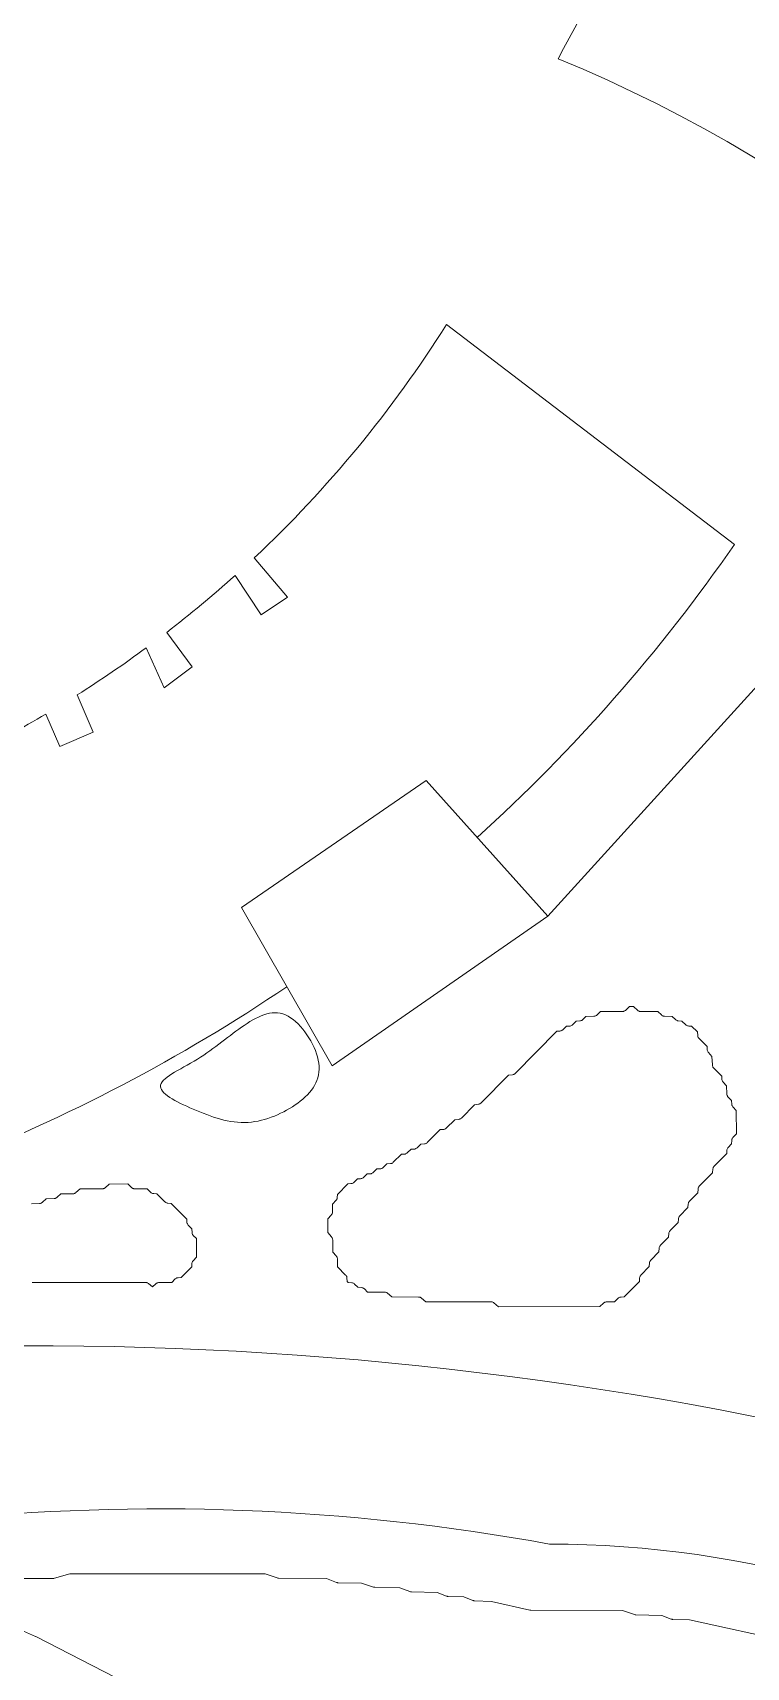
# Model space of a CAD drawing. Header units: inches. Extents: x 36 to 190, y -75 to 56.
# Drawn here: x 167.42 to 171.32, y 30.96 to 39.88 of the extents above; entities that cross this region are included whole.
import ezdxf

# ---------------------------------------------------------------- set-up
doc = ezdxf.new("R2010")
doc.units = ezdxf.units.IN
for name, color, linetype, lineweight in [('01_ORIGINAL_CAD', 7, 'CONTINUOUS', 20), ('02_APPROVED_PDF_OUTLINES', 7, 'CONTINUOUS', 15), ('03_ADDED_AREAS_SAME_COMPOSITION', 7, 'CONTINUOUS', 15)]:
    doc.layers.add(name, color=color, linetype=linetype, lineweight=lineweight)

# ---------------------------------------------------------------- blocks, each defined once
blk = doc.blocks.new('03_STARFISH')
at = {"layer": '01_ORIGINAL_CAD'}
for points in [[(60.2903, 39.7397, -0.089338), (62.8134, 42.9443, -0.322066), (66.0509, 42.9443, -0.030946), (69.1112, 38.8335, -0.044664), (70.7797, 33.5539, -0.301674), (68.9667, 31.1439, -0.082145), (65.5911, 31.0784)], [(60.2903, 39.7397, -0.300089), (65.1799, 32.5384)], [(59.8492, 35.4884, 0.057164), (61.253, 37.0882), (59.6813, 38.2893, -0.064319), (58.6323, 37.0141, -0.064319)], [(59.9983, 35.3223), (60.235, 35.0586), (61.8312, 36.8162), (61.9333, 37.4176, -0.214593), (63.5216, 35.6018, 0.212382), (64.1876, 33.5175, -0.642649), (62.1657, 32.1496, 0.132984), (51.6147, 31.858, -0.471407), (50.9129, 32.2446)], [(58.5281, 36.9184, -0.018836), (58.1551, 36.6078, -0.018836)], [(58.0434, 36.5236, -0.017658), (57.6677, 36.2668, -0.017658)], [(57.4962, 36.1619, -0.017305), (57.1045, 35.9487, -0.017305)], [(56.9594, 33.703, 0.056142), (58.8111, 34.6734)], [(53.6498, 30.945, -0.14301), (60.2429, 31.6303, -0.286424), (65.3601, 28.4306), (66.4807, 23.8898, -0.272091), (64.8996, 18.9541), (63.6613, 17.5325)]]:
    blk.add_lwpolyline(points, format="xyb", dxfattribs=at)
for points in [[(58.5281, 36.9184), (58.6704, 36.7041), (58.8136, 36.7992), (58.6323, 37.0141)], [(58.0434, 36.5236), (58.1409, 36.3052), (58.2947, 36.4191), (58.1551, 36.6078)], [(57.4962, 36.1619), (57.5715, 35.985), (57.7545, 36.0629), (57.6677, 36.2668)], [(58.564, 35.1056), (59.0582, 34.2414), (60.235, 35.0586), (59.5701, 35.7993), (58.564, 35.1056)]]:
    blk.add_lwpolyline(points, dxfattribs=at)
at = {"layer": '02_APPROVED_PDF_OUTLINES'}
blk.add_lwpolyline([(57.4183, 33.4885), (57.461, 33.4895), (57.464, 33.4898), (57.467, 33.4904), (57.4699, 33.4914), (57.4727, 33.4928), (57.4753, 33.4944), (57.4776, 33.4964), (57.4976, 33.5154), (57.5405, 33.5164), (57.5436, 33.5167), (57.5466, 33.5173), (57.5495, 33.5183), (57.5523, 33.5197), (57.5549, 33.5213), (57.5572, 33.5233), (57.577, 33.5422), (57.6434, 33.5425), (57.6464, 33.5427), (57.6493, 33.5432), (57.6522, 33.5441), (57.655, 33.5454), (57.6575, 33.5469), (57.6599, 33.5488), (57.6826, 33.5691), (57.8026, 33.5694), (57.8056, 33.5696), (57.8085, 33.5702), (57.8114, 33.5711), (57.8142, 33.5723), (57.8167, 33.5739), (57.8191, 33.5758), (57.8418, 33.596), (57.943, 33.5961), (57.9658, 33.5758), (57.9682, 33.574), (57.9707, 33.5724), (57.9735, 33.5712), (57.9764, 33.5703), (57.9793, 33.5697), (57.9823, 33.5696), (58.0487, 33.5693), (58.0686, 33.5505), (58.0714, 33.5482), (58.0744, 33.5464), (58.0777, 33.545), (58.0812, 33.5441), (58.0847, 33.5437), (58.101, 33.543), (58.1452, 33.4988), (58.1479, 33.4965), (58.1508, 33.4946), (58.1539, 33.4931), (58.1573, 33.4921), (58.1607, 33.4915), (58.1803, 33.4898), (58.2647, 33.4047), (58.2654, 33.3879), (58.2658, 33.3844), (58.2667, 33.381), (58.2681, 33.3778), (58.2699, 33.3747), (58.2721, 33.372), (58.2917, 33.351), (58.2935, 33.3306), (58.294, 33.3273), (58.295, 33.324), (58.2965, 33.3209), (58.2983, 33.318), (58.3005, 33.3154), (58.3175, 33.2979), (58.3177, 33.196), (58.2991, 33.1759), (58.2969, 33.1732), (58.295, 33.1701), (58.2937, 33.1669), (58.2928, 33.1635), (58.2924, 33.1599), (58.2917, 33.1432), (58.2346, 33.0853), (58.2184, 33.0846), (58.2148, 33.0842), (58.2114, 33.0833), (58.2081, 33.0819), (58.205, 33.08), (58.2023, 33.0777), (58.1824, 33.0588), (58.113, 33.0577), (58.1099, 33.0575), (58.1069, 33.0569), (58.1039, 33.0559), (58.1011, 33.0545), (58.0985, 33.0528), (58.0961, 33.0508), (58.0786, 33.0342), (58.0553, 33.0532), (58.0525, 33.0552), (58.0495, 33.0567), (58.0463, 33.0579), (58.0429, 33.0586), (58.0395, 33.0588), (57.429, 33.0584), (57.4256, 33.0581), (57.4222, 33.0574)], dxfattribs=at)
blk.add_lwpolyline([(60.6802, 34.5644), (60.7018, 34.5644), (60.7246, 34.5442), (60.7269, 34.5423), (60.7295, 34.5407), (60.7323, 34.5395), (60.7351, 34.5386), (60.7381, 34.5381), (60.7411, 34.5379), (60.834, 34.5377), (60.8539, 34.5188), (60.8563, 34.5169), (60.8588, 34.5152), (60.8616, 34.5139), (60.8645, 34.5129), (60.8675, 34.5122), (60.8706, 34.512), (60.9132, 34.5111), (60.9306, 34.4939), (60.9332, 34.4916), (60.9361, 34.4897), (60.9393, 34.4883), (60.9426, 34.4872), (60.946, 34.4867), (60.966, 34.4849), (60.9867, 34.4653), (60.9895, 34.463), (60.9925, 34.4611), (60.9958, 34.4598), (60.9993, 34.4588), (61.0028, 34.4584), (61.0191, 34.4577), (61.0503, 34.4263), (61.0521, 34.4063), (61.0526, 34.4029), (61.0536, 34.3996), (61.0551, 34.3965), (61.0569, 34.3936), (61.0592, 34.391), (61.1031, 34.3463), (61.1039, 34.3295), (61.1043, 34.326), (61.1052, 34.3226), (61.1066, 34.3193), (61.1084, 34.3163), (61.1106, 34.3135), (61.1298, 34.293), (61.132, 34.2463), (61.1323, 34.2433), (61.133, 34.2404), (61.134, 34.2375), (61.1354, 34.2348), (61.1371, 34.2323), (61.1391, 34.23), (61.1831, 34.1853), (61.1838, 34.1685), (61.1842, 34.165), (61.1851, 34.1616), (61.1865, 34.1583), (61.1883, 34.1553), (61.1905, 34.1525), (61.2095, 34.1322), (61.2105, 34.0885), (61.2108, 34.0855), (61.2114, 34.0825), (61.2123, 34.0797), (61.2137, 34.0769), (61.2153, 34.0744), (61.2172, 34.072), (61.2368, 34.0511), (61.2386, 34.0307), (61.2391, 34.0273), (61.2401, 34.024), (61.2416, 34.0209), (61.2434, 34.018), (61.2456, 34.0154), (61.2626, 33.998), (61.2629, 33.8692), (61.2442, 33.8491), (61.242, 33.8464), (61.2402, 33.8433), (61.2388, 33.8401), (61.2379, 33.8367), (61.2376, 33.8332), (61.2369, 33.816), (61.2178, 33.7954), (61.2156, 33.7927), (61.2137, 33.7896), (61.2124, 33.7864), (61.2115, 33.783), (61.2111, 33.7795), (61.2104, 33.7627), (61.1421, 33.6934), (61.14, 33.691), (61.1382, 33.6883), (61.1368, 33.6854), (61.1357, 33.6824), (61.1351, 33.6793), (61.1319, 33.6562), (61.0608, 33.5837), (61.0585, 33.5811), (61.0566, 33.5781), (61.0552, 33.575), (61.0542, 33.5717), (61.0537, 33.5683), (61.052, 33.5483), (61.0078, 33.5031), (61.0056, 33.5005), (61.0037, 33.4976), (61.0023, 33.4944), (61.0013, 33.4911), (61.0007, 33.4877), (60.999, 33.4676), (60.9533, 33.4198), (60.9514, 33.4175), (60.9497, 33.4149), (60.9484, 33.4123), (60.9473, 33.4094), (60.9467, 33.4065), (60.9464, 33.4035), (60.9457, 33.3867), (60.9019, 33.342), (60.8997, 33.3394), (60.8978, 33.3364), (60.8964, 33.3333), (60.8954, 33.33), (60.8949, 33.3266), (60.8932, 33.3066), (60.849, 33.2614), (60.8467, 33.2588), (60.8449, 33.2559), (60.8435, 33.2527), (60.8425, 33.2494), (60.8419, 33.246), (60.8403, 33.226), (60.7961, 33.1809), (60.7938, 33.1782), (60.792, 33.1753), (60.7905, 33.1722), (60.7895, 33.1689), (60.789, 33.1655), (60.7873, 33.1453), (60.7416, 33.0975), (60.7396, 33.0952), (60.738, 33.0927), (60.7366, 33.09), (60.7356, 33.0872), (60.7349, 33.0842), (60.7346, 33.0813), (60.734, 33.0645), (60.6504, 32.9798), (60.6341, 32.9791), (60.6306, 32.9786), (60.6271, 32.9777), (60.6238, 32.9763), (60.6208, 32.9745), (60.618, 32.9722), (60.598, 32.9532), (60.5551, 32.9522), (60.552, 32.9519), (60.549, 32.9513), (60.5461, 32.9503), (60.5433, 32.9489), (60.5408, 32.9473), (60.5384, 32.9453), (60.5187, 32.9265), (59.9661, 32.9261), (59.9402, 32.9472), (59.9374, 32.9492), (59.9344, 32.9508), (59.9311, 32.9519), (59.9278, 32.9526), (59.9244, 32.9529), (59.5685, 32.9526), (59.5457, 32.9728), (59.5433, 32.9747), (59.5407, 32.9763), (59.538, 32.9775), (59.5351, 32.9784), (59.5321, 32.9789), (59.5291, 32.9791), (59.3827, 32.9793), (59.3598, 32.9995), (59.3575, 33.0014), (59.3549, 33.003), (59.3521, 33.0042), (59.3493, 33.0051), (59.3463, 33.0056), (59.3433, 33.0058), (59.2507, 33.006), (59.2335, 33.0231), (59.2309, 33.0253), (59.228, 33.0272), (59.2248, 33.0287), (59.2215, 33.0297), (59.2181, 33.0302), (59.1984, 33.0319), (59.1804, 33.0499), (59.1778, 33.0521), (59.1748, 33.054), (59.1717, 33.0555), (59.1684, 33.0565), (59.165, 33.057), (59.1454, 33.0587), (59.1404, 33.0638), (59.1386, 33.0838), (59.1381, 33.0872), (59.1371, 33.0905), (59.1356, 33.0936), (59.1338, 33.0965), (59.1315, 33.0991), (59.0878, 33.1436), (59.0868, 33.1869), (59.0865, 33.1899), (59.0859, 33.1929), (59.0849, 33.1958), (59.0836, 33.1985), (59.082, 33.2011), (59.0801, 33.2034), (59.0613, 33.2235), (59.0609, 33.291), (59.0606, 33.2946), (59.0598, 33.2981), (59.0586, 33.3014), (59.0568, 33.3045), (59.0547, 33.3074), (59.0345, 33.3304), (59.0344, 33.4062), (59.0531, 33.4263), (59.055, 33.4287), (59.0566, 33.4312), (59.0579, 33.434), (59.0589, 33.4368), (59.0595, 33.4398), (59.0597, 33.4428), (59.0606, 33.4865), (59.0795, 33.5069), (59.0817, 33.5096), (59.0835, 33.5126), (59.0848, 33.5159), (59.0857, 33.5193), (59.0861, 33.5228), (59.0868, 33.5396), (59.1439, 33.5974), (59.1601, 33.5982), (59.1637, 33.5986), (59.1672, 33.5995), (59.1704, 33.6009), (59.1735, 33.6028), (59.1763, 33.605), (59.1965, 33.6243), (59.2132, 33.625), (59.2167, 33.6255), (59.2202, 33.6264), (59.2235, 33.6278), (59.2265, 33.6296), (59.2293, 33.6319), (59.2495, 33.6512), (59.2662, 33.6519), (59.2698, 33.6523), (59.2732, 33.6533), (59.2765, 33.6547), (59.2796, 33.6565), (59.2823, 33.6588), (59.3025, 33.6781), (59.3193, 33.6788), (59.3228, 33.6792), (59.3263, 33.6801), (59.3296, 33.6815), (59.3326, 33.6834), (59.3354, 33.6857), (59.356, 33.7054), (59.376, 33.7072), (59.3795, 33.7077), (59.3828, 33.7088), (59.386, 33.7102), (59.3889, 33.7121), (59.3915, 33.7144), (59.4355, 33.7587), (59.4518, 33.7594), (59.4554, 33.7598), (59.4588, 33.7608), (59.4621, 33.7622), (59.4652, 33.764), (59.4679, 33.7663), (59.4882, 33.7856), (59.5049, 33.7863), (59.5084, 33.7867), (59.5119, 33.7876), (59.5152, 33.789), (59.5182, 33.7909), (59.521, 33.7932), (59.5416, 33.8129), (59.5616, 33.8147), (59.5651, 33.8152), (59.5684, 33.8163), (59.5716, 33.8177), (59.5745, 33.8197), (59.5771, 33.822), (59.6476, 33.893), (59.6639, 33.8938), (59.667, 33.8941), (59.6699, 33.8948), (59.6728, 33.8958), (59.6755, 33.8972), (59.678, 33.8989), (59.6803, 33.9009), (59.7274, 33.9472), (59.7472, 33.949), (59.7506, 33.9496), (59.754, 33.9506), (59.7571, 33.9521), (59.7601, 33.954), (59.7627, 33.9563), (59.8342, 34.0284), (59.8568, 34.0317), (59.86, 34.0323), (59.863, 34.0334), (59.8659, 34.0349), (59.8686, 34.0367), (59.871, 34.0388), (60.0197, 34.1896), (60.0423, 34.1928), (60.0455, 34.1935), (60.0486, 34.1946), (60.0514, 34.196), (60.0541, 34.1979), (60.0565, 34.2), (60.2837, 34.4303), (60.3, 34.4311), (60.3035, 34.4315), (60.307, 34.4324), (60.3103, 34.4338), (60.3133, 34.4357), (60.3161, 34.4379), (60.3363, 34.4572), (60.353, 34.4579), (60.3566, 34.4584), (60.36, 34.4593), (60.3633, 34.4607), (60.3664, 34.4625), (60.3691, 34.4648), (60.3898, 34.4845), (60.4098, 34.4863), (60.4132, 34.4869), (60.4165, 34.4879), (60.4196, 34.4893), (60.4226, 34.4912), (60.4252, 34.4935), (60.4425, 34.5107), (60.4851, 34.5117), (60.4881, 34.512), (60.4911, 34.5126), (60.494, 34.5136), (60.4968, 34.5149), (60.4994, 34.5166), (60.5017, 34.5186), (60.5215, 34.5374), (60.641, 34.5378), (60.644, 34.538), (60.6469, 34.5385), (60.6498, 34.5394), (60.6526, 34.5407), (60.6551, 34.5423), (60.6575, 34.5441)], close=True, dxfattribs=at)
blk.add_open_spline([(58.1212, 34.1276), (58.117, 34.1747), (58.2244, 34.217), (58.3231, 34.2782), (58.4149, 34.3351), (58.4993, 34.4084), (58.5783, 34.4622), (58.6625, 34.5195), (58.7405, 34.5546), (58.8177, 34.5123), (58.8911, 34.472), (58.9637, 34.3616), (58.9822, 34.2729), (59.0019, 34.1786), (58.9604, 34.1089), (58.8834, 34.0483), (58.8129, 33.9928), (58.7126, 33.9449), (58.6183, 33.9341), (58.5151, 33.9223), (58.4191, 33.9549), (58.3171, 33.9975), (58.2235, 34.0366), (58.125, 34.0841), (58.1212, 34.1276)], degree=3, knots=[0, 0, 0, 0, 0.129704, 0.129704, 0.129704, 0.250294, 0.250294, 0.250294, 0.378715, 0.378715, 0.378715, 0.500938, 0.500938, 0.500938, 0.63101, 0.63101, 0.63101, 0.750132, 0.750132, 0.750132, 0.880417, 0.880417, 0.880417, 1, 1, 1, 1], dxfattribs=at)
at = {"layer": '03_ADDED_AREAS_SAME_COMPOSITION'}
for points in [[(57.2013, 31.4424), (57.536, 31.4425), (57.5395, 31.4428), (57.5429, 31.4435), (57.6262, 31.4674), (58.6922, 31.4674), (58.7581, 31.4455), (58.7619, 31.4445), (58.7657, 31.4442), (59.0264, 31.4416), (59.0822, 31.4208), (59.085, 31.4199), (59.0878, 31.4194), (59.0906, 31.4192), (59.2171, 31.4174), (59.2831, 31.3955), (59.2868, 31.3946), (59.2905, 31.3942), (59.4263, 31.3917), (59.4822, 31.3708), (59.4849, 31.37), (59.4876, 31.3694), (59.4904, 31.3692), (59.6309, 31.3657), (59.6819, 31.3459), (59.6846, 31.345), (59.6874, 31.3445), (59.6902, 31.3442), (59.776, 31.3417), (59.8261, 31.3221), (59.8287, 31.3212), (59.8315, 31.3206), (59.8342, 31.3204), (59.9278, 31.3167), (60.1355, 31.2698), (60.1382, 31.2694), (60.1409, 31.2692), (60.6422, 31.2674), (60.7081, 31.2455), (60.7117, 31.2446), (60.7154, 31.2442), (60.8559, 31.2407), (60.9069, 31.2209), (60.9096, 31.22), (60.9123, 31.2195), (60.915, 31.2192), (61.0077, 31.2157), (61.5549, 31.0959)], [(59.2406, 30.1998), (57.4406, 31.1248), (57.4393, 31.1255), (57.2089, 31.2277)]]:
    blk.add_lwpolyline(points, dxfattribs=at)

msp = doc.modelspace()

# ---------------------------------------------------------------- block references
msp.add_blockref('03_STARFISH', (110, 0))

doc.saveas('drawing.dxf')
